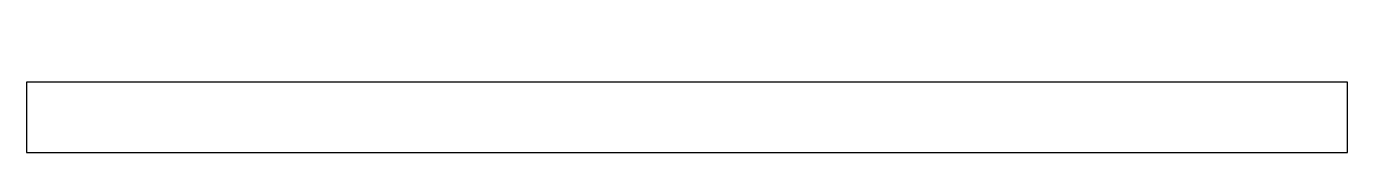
# Model space of a CAD drawing. Header units: millimetres. Extents: x 32 to 632, y 8 to 65.
import ezdxf

# ---------------------------------------------------------------- set-up
doc = ezdxf.new("R2010")
doc.units = ezdxf.units.MM
doc.linetypes.add('K5LT_THIN', pattern=[0])

msp = doc.modelspace()

# ---------------------------------------------------------------- linework, layer by layer
at = {"color": 7, "linetype": 'K5LT_THIN'}
for p, q in [((632.28, 39.94), (32.28, 39.94)), ((32.28, 39.94), (32.28, 7.94)), ((632.28, 7.94), (632.28, 39.94)), ((32.28, 7.94), (632.28, 7.94))]:
    msp.add_line(p, q, dxfattribs=at)

doc.saveas('drawing.dxf')
